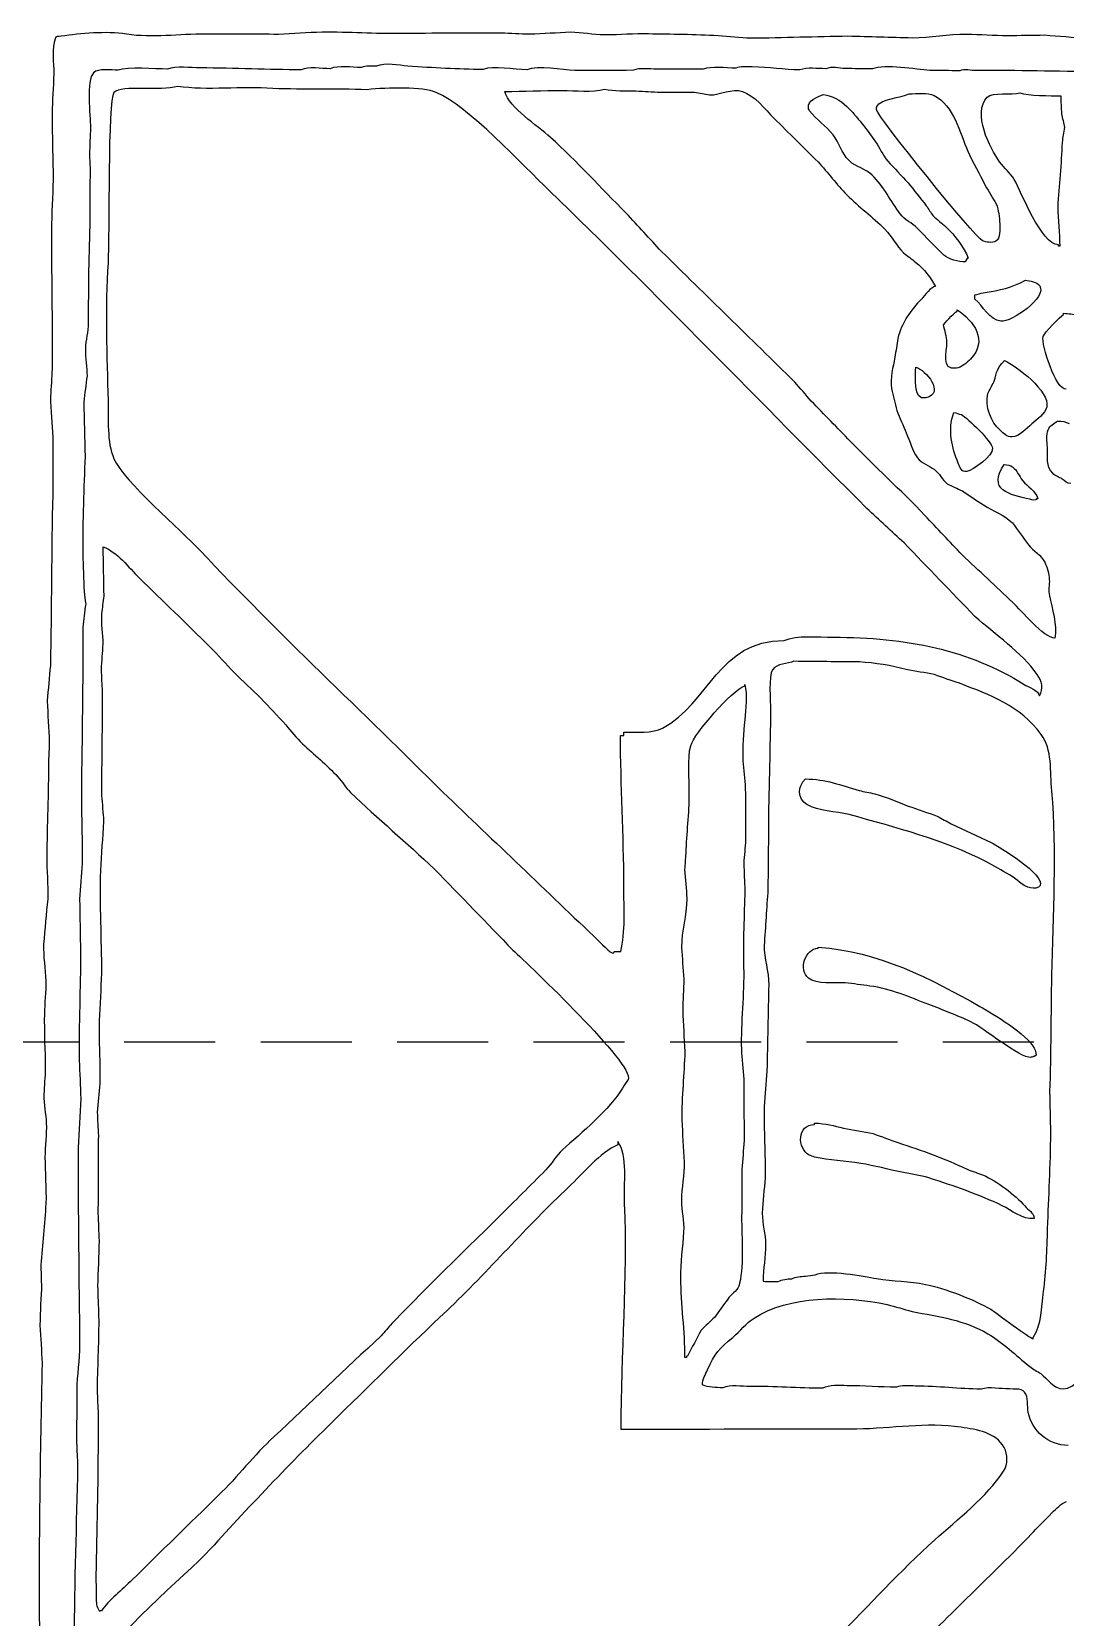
# Model space of a CAD drawing. Header units: millimetres. Extents: x -50 to 50, y -35 to 40.
# Drawn here: x -5.78 to -0.1, y 21.76 to 30.48 of the extents above; entities that cross this region are included whole.
import ezdxf

# ---------------------------------------------------------------- set-up
doc = ezdxf.new("R2010")
doc.units = ezdxf.units.MM
doc.linetypes.add('DASHED', pattern=[0.75, 0.5, -0.25])
doc.layers.get('0').update_dxf_attribs({"linetype": 'CONTINUOUS'})

msp = doc.modelspace()

# ---------------------------------------------------------------- linework, layer by layer
for p, q in [((-1.1334, 30.0473), (-1.1334, 30.0537)), ((-0.1322, 29.2969), (-0.1322, 29.3045)), ((-0.1255, 29.2969), (-0.1322, 29.2969)), ((-0.5925, 29.0069), (-0.5925, 29.0295)), ((-0.6901, 28.9398), (-0.6901, 28.9478)), ((-0.1048, 28.9216), (-0.1048, 28.9291)), ((-0.2457, 27.9085), (-0.2532, 27.9085)), ((-1.8579, 26.8812), (-1.8579, 26.8887)), ((-2.575, 25.4193), (-2.5389, 25.4193)), ((-1.4532, 25.4376), (-1.4532, 25.4447)), ((-1.4734, 24.4686), (-1.4734, 24.4765)), ((-2.5559, 24.3757), (-2.5559, 24.3578)), ((-0.2715, 23.2912), (-0.2715, 23.298)), ((-2.1786, 23.1888), (-2.1865, 23.1888)), ((-2.1714, 23.1964), (-2.1786, 23.1964)), ((-2.1786, 23.1964), (-2.1786, 23.1888)), ((-5.3935, 21.7952), (-5.4015, 21.7952))]:
    msp.add_line(p, q)
at = {"linetype": 'DASHED'}
msp.add_line((49.9819, 24.921), (-50.0181, 24.921), dxfattribs=at)
for points in [[(-5.6542, 30.2445), (-5.6538, 30.304), (-5.6657, 30.3878), (-5.6459, 30.4394)], [(-5.6459, 30.4394), (-5.6455, 30.4544), (-5.628, 30.4517), (-5.6157, 30.4532)], [(-5.6157, 30.4532), (-5.5074, 30.4683), (-5.3713, 30.4826), (-5.2554, 30.4644)], [(-5.2554, 30.4644), (-5.1126, 30.4425), (-4.9689, 30.4655), (-4.8193, 30.4648)], [(-4.8193, 30.4648), (-4.6872, 30.464), (-4.5543, 30.464), (-4.4213, 30.4636)], [(-4.4213, 30.4636), (-4.3412, 30.4679), (-4.2618, 30.4719), (-4.1813, 30.4763)], [(-4.1813, 30.4763), (-4.0317, 30.4755), (-3.8924, 30.4667), (-3.7464, 30.4675)], [(-3.7464, 30.4675), (-3.5702, 30.4691), (-3.3801, 30.4719), (-3.1968, 30.4707)], [(-3.1968, 30.4707), (-3.1448, 30.4683), (-3.0928, 30.4659), (-3.0393, 30.464)], [(-3.0393, 30.464), (-2.9654, 30.4679), (-2.8897, 30.4711), (-2.8147, 30.4751)], [(-2.8147, 30.4751), (-2.752, 30.4739), (-2.6932, 30.4608), (-2.627, 30.4608)], [(-2.627, 30.4608), (-2.5424, 30.46), (-2.4663, 30.4679), (-2.3869, 30.4656)], [(-2.3869, 30.4656), (-2.2635, 30.4636), (-2.1309, 30.4628), (-2.0036, 30.4556)], [(-2.0036, 30.4556), (-1.9437, 30.4505), (-1.8837, 30.4465), (-1.8238, 30.4417)], [(-1.8238, 30.4417), (-1.6468, 30.4437), (-1.4635, 30.4509), (-1.2901, 30.4529)], [(-1.2901, 30.4529), (-1.1723, 30.4493), (-1.0548, 30.4465), (-0.9369, 30.4429)], [(-0.9369, 30.4429), (-0.8373, 30.4441), (-0.7389, 30.4636), (-0.6374, 30.4628)], [(-0.6374, 30.4628), (-0.5655, 30.4624), (-0.487, 30.4556), (-0.412, 30.4552)], [(-0.412, 30.4552), (-0.3437, 30.4564), (-0.2767, 30.4576), (-0.2088, 30.4584)], [(-0.2088, 30.4584), (-0.1314, 30.4521), (-0.0536, 30.4465), (0.0237, 30.4398)], [(-5.4368, 30.2509), (-5.4788, 30.2112), (-5.4558, 30.014), (-5.4542, 29.9501)], [(-5.3015, 30.2652), (-5.3412, 30.2652), (-5.4106, 30.2763), (-5.4368, 30.2509)], [(-5.0308, 30.2711), (-5.0991, 30.2711), (-5.2487, 30.2854), (-5.3015, 30.2652)], [(-4.8503, 30.2775), (-4.9055, 30.2775), (-4.9836, 30.2898), (-5.0308, 30.2711)], [(-4.2952, 30.2671), (-4.4725, 30.2675), (-4.661, 30.2763), (-4.8503, 30.2775)], [(-4.1368, 30.2731), (-4.1844, 30.2735), (-4.2571, 30.2854), (-4.2952, 30.2671)], [(-3.965, 30.2791), (-4.0182, 30.2802), (-4.092, 30.2914), (-4.1368, 30.2731)], [(-3.8825, 30.2866), (-3.9095, 30.287), (-3.9412, 30.2906), (-3.965, 30.2791)], [(-3.7095, 30.287), (-3.7587, 30.291), (-3.8349, 30.3076), (-3.8825, 30.2866)], [(-3.296, 30.2687), (-3.438, 30.2695), (-3.569, 30.2779), (-3.7095, 30.287)], [(-3.0555, 30.2671), (-3.123, 30.2675), (-3.2404, 30.291), (-3.296, 30.2687)], [(-2.7924, 30.2624), (-2.8611, 30.2671), (-2.9928, 30.2925), (-3.0555, 30.2671)], [(-2.4698, 30.264), (-2.5774, 30.2632), (-2.6849, 30.2628), (-2.7924, 30.2624)], [(-2.3421, 30.2707), (-2.3825, 30.2711), (-2.4373, 30.2787), (-2.4698, 30.264)], [(-2.0869, 30.2695), (-2.1722, 30.2699), (-2.2571, 30.2699), (-2.3421, 30.2707)], [(-1.9068, 30.2759), (-1.9623, 30.2763), (-2.0405, 30.2882), (-2.0869, 30.2695)], [(-1.8167, 30.283), (-1.8464, 30.283), (-1.8818, 30.2862), (-1.9068, 30.2759)], [(-1.554, 30.2664), (-1.6437, 30.2671), (-1.7222, 30.2822), (-1.8167, 30.283)], [(-1.4115, 30.2731), (-1.456, 30.2731), (-1.5155, 30.2814), (-1.554, 30.2664)], [(-1.306, 30.2735), (-1.3389, 30.2763), (-1.3794, 30.2854), (-1.4115, 30.2731)], [(-1.156, 30.2715), (-1.2064, 30.2723), (-1.256, 30.2731), (-1.306, 30.2735)], [(-0.8405, 30.2636), (-0.9171, 30.2691), (-1.0865, 30.2993), (-1.156, 30.2715)], [(-0.6754, 30.2612), (-0.7306, 30.2624), (-0.785, 30.2628), (-0.8405, 30.2636)], [(-0.5854, 30.2624), (-0.612, 30.2624), (-0.6516, 30.2731), (-0.6754, 30.2612)], [(-0.4128, 30.2632), (-0.4695, 30.2652), (-0.529, 30.262), (-0.5854, 30.2624)], [(0.2483, 30.2564), (0.0245, 30.2572), (-0.1989, 30.2588), (-0.4128, 30.2632)], [(-5.663, 30.0267), (-5.6626, 30.0985), (-5.655, 30.1691), (-5.6542, 30.2445)], [(-4.9749, 30.1759), (-5.0717, 30.1477), (-5.2812, 30.1854), (-5.3249, 30.1414)], [(-4.4519, 30.164), (-4.6213, 30.1787), (-4.8126, 30.1505), (-4.9749, 30.1759)], [(-3.9345, 30.1572), (-4.1079, 30.1636), (-4.2781, 30.1572), (-4.4519, 30.164)], [(-3.5535, 30.1422), (-3.6281, 30.1735), (-3.8186, 30.1703), (-3.9345, 30.1572)], [(-2.8615, 30.1533), (-2.7877, 30.1529), (-2.6952, 30.1422), (-2.6286, 30.1604)], [(-2.6286, 30.1604), (-2.575, 30.1493), (-2.5143, 30.1525), (-2.4559, 30.1513)], [(-5.3249, 30.1414), (-5.361, 30.1045), (-5.3487, 29.3501), (-5.3578, 29.2049)], [(-2.9309, 29.6017), (-3.0793, 29.7446), (-3.3793, 30.0683), (-3.5535, 30.1422)], [(-3.1765, 30.1481), (-3.073, 30.1477), (-2.9674, 30.1541), (-2.8615, 30.1533)], [(-2.9254, 29.8953), (-2.998, 29.9628), (-3.1512, 30.0537), (-3.1765, 30.1481)], [(-2.4559, 30.1513), (-2.4103, 30.1485), (-2.3659, 30.1453), (-2.3202, 30.1433)], [(-2.3202, 30.1433), (-2.2579, 30.1433), (-2.1956, 30.1433), (-2.1333, 30.1437)], [(-2.1333, 30.1437), (-2.1052, 30.1382), (-2.0778, 30.1342), (-2.0508, 30.1287)], [(-2.0508, 30.1287), (-1.9937, 30.1283), (-1.9262, 30.1668), (-1.8702, 30.1481)], [(-1.8702, 30.1481), (-1.8036, 30.1255), (-1.7464, 30.0509), (-1.696, 29.9993)], [(-1.508, 30.0576), (-1.5147, 30.1005), (-1.4548, 30.1172), (-1.427, 30.1302)], [(-1.427, 30.1302), (-1.3707, 30.1215), (-1.3373, 30.1049), (-1.2968, 30.0648)], [(-1.1314, 30.0648), (-1.1155, 30.1104), (-0.9969, 30.1112), (-0.9544, 30.1354)], [(-0.9544, 30.1354), (-0.91, 30.135), (-0.8524, 30.1429), (-0.8163, 30.1255)], [(-0.8163, 30.1255), (-0.7096, 30.0731), (-0.6739, 29.9172), (-0.631, 29.8192)], [(-0.4564, 29.7604), (-0.51, 29.8358), (-0.6076, 30.0295), (-0.5247, 30.1168)], [(-0.5247, 30.1168), (-0.4965, 30.1465), (-0.3885, 30.1271), (-0.3453, 30.1394)], [(-0.3453, 30.1394), (-0.2981, 30.1235), (-0.1774, 30.1255), (-0.1207, 30.1231)], [(-0.1207, 30.1231), (-0.1195, 30.0898), (-0.1179, 30.0576), (-0.1163, 30.0247)], [(-5.6578, 29.6965), (-5.6594, 29.8017), (-5.6634, 29.9156), (-5.663, 30.0267)], [(-1.696, 29.9993), (-1.6147, 29.9195), (-1.5345, 29.8402), (-1.4548, 29.7604)], [(-1.5064, 30.0521), (-1.5072, 30.0537), (-1.5072, 30.0556), (-1.508, 30.0576)], [(-1.5012, 30.0418), (-1.5028, 30.0453), (-1.5048, 30.0489), (-1.5064, 30.0521)], [(-1.3722, 29.9092), (-1.4103, 29.9584), (-1.4651, 29.993), (-1.5012, 30.0418)], [(-1.2968, 30.0648), (-1.2373, 30.0072), (-1.1865, 29.9386), (-1.1389, 29.8711)], [(-0.5509, 29.3271), (-0.5897, 29.3418), (-1.1298, 30.0128), (-1.1334, 30.0473)], [(-1.1334, 30.0537), (-1.1334, 30.0553), (-1.1326, 30.0576), (-1.1326, 30.0596)], [(-1.1326, 30.0596), (-1.1322, 30.0616), (-1.1318, 30.0628), (-1.1314, 30.0648)], [(-0.1163, 30.0247), (-0.1108, 29.9997), (-0.1048, 29.9751), (-0.0997, 29.9501)], [(-5.4542, 29.9501), (-5.4558, 29.9005), (-5.4582, 29.8501), (-5.4602, 29.8001)], [(-1.2861, 29.7695), (-1.3254, 29.81), (-1.3389, 29.8652), (-1.3722, 29.9092)], [(-0.0997, 29.9501), (-0.104, 29.9231), (-0.1092, 29.8953), (-0.1132, 29.868)], [(-2.5095, 29.4787), (-2.6496, 29.6203), (-2.7793, 29.7608), (-2.9254, 29.8953)], [(-1.1389, 29.8711), (-1.1143, 29.8374), (-1.1004, 29.7989), (-1.0715, 29.7652)], [(-0.631, 29.8192), (-0.6032, 29.7557), (-0.5655, 29.6938), (-0.5354, 29.6303)], [(-0.1132, 29.868), (-0.1163, 29.7489), (-0.131, 29.6307), (-0.1374, 29.5148)], [(-5.4602, 29.8001), (-5.4586, 29.7545), (-5.4519, 29.7068), (-5.457, 29.6576)], [(-1.4548, 29.7604), (-1.4012, 29.7029), (-1.3512, 29.6366), (-1.2969, 29.5803)], [(-1.2826, 29.766), (-1.2838, 29.7672), (-1.2849, 29.7684), (-1.2861, 29.7695)], [(-1.1572, 29.6882), (-1.1933, 29.7239), (-1.2461, 29.7311), (-1.2826, 29.766)], [(-1.0715, 29.7652), (-1.0342, 29.7251), (-0.9965, 29.6854), (-0.9592, 29.6453)], [(-0.3762, 29.664), (-0.3977, 29.7009), (-0.4306, 29.7251), (-0.4564, 29.7604)], [(-5.6661, 29.4184), (-5.6657, 29.5156), (-5.6574, 29.6029), (-5.6578, 29.6965)], [(-5.457, 29.6576), (-5.457, 29.5874), (-5.457, 29.5176), (-5.457, 29.4473)], [(-1.0028, 29.4747), (-1.0548, 29.5438), (-1.0933, 29.6263), (-1.1572, 29.6882)], [(-0.9592, 29.6453), (-0.9258, 29.6033), (-0.8925, 29.5616), (-0.8596, 29.5196)], [(-0.1322, 29.3045), (-0.2278, 29.3053), (-0.3378, 29.5973), (-0.3762, 29.664)], [(-1.1857, 27.8553), (-1.7671, 28.4355), (-2.3492, 29.0394), (-2.9309, 29.6017)], [(-1.2969, 29.5803), (-1.2294, 29.5108), (-1.156, 29.4612), (-1.0881, 29.3902)], [(-0.5354, 29.6303), (-0.5147, 29.5965), (-0.4957, 29.5632), (-0.4755, 29.5295)], [(-2.3151, 29.268), (-2.3798, 29.3382), (-2.4444, 29.4088), (-2.5095, 29.4787)], [(-0.9092, 29.3961), (-0.9401, 29.4267), (-0.9762, 29.4394), (-1.0028, 29.4747)], [(-0.8596, 29.5196), (-0.8469, 29.5013), (-0.8358, 29.4834), (-0.8231, 29.4656)], [(-0.8231, 29.4656), (-0.7996, 29.4442), (-0.7754, 29.4231), (-0.7512, 29.4025)], [(-0.4755, 29.5295), (-0.462, 29.4954), (-0.4572, 29.4588), (-0.456, 29.4192)], [(-0.1374, 29.5148), (-0.133, 29.4426), (-0.129, 29.3696), (-0.1255, 29.2969)], [(-5.663, 28.6224), (-5.6618, 28.8858), (-5.6677, 29.1497), (-5.6661, 29.4184)], [(-5.457, 29.4473), (-5.4642, 29.2557), (-5.4657, 29.0723), (-5.4669, 28.8763)], [(-1.0881, 29.3902), (-1.0477, 29.3485), (-1.0238, 29.3017), (-0.9846, 29.2608)], [(-0.7639, 29.2485), (-0.8123, 29.2969), (-0.8604, 29.3465), (-0.9092, 29.3961)], [(-0.7512, 29.4025), (-0.7008, 29.3545), (-0.6548, 29.2938), (-0.6286, 29.2323)], [(-0.456, 29.4192), (-0.4556, 29.3914), (-0.4505, 29.3386), (-0.477, 29.3247)], [(-0.477, 29.3247), (-0.4981, 29.3136), (-0.5302, 29.3188), (-0.5509, 29.3271)], [(-5.3578, 29.2049), (-5.3729, 28.9652), (-5.3654, 28.6855), (-5.357, 28.4498)], [(-1.5822, 28.5505), (-1.8278, 28.7906), (-2.071, 29.0291), (-2.3151, 29.268)], [(-0.9846, 29.2608), (-0.9623, 29.2434), (-0.9397, 29.2259), (-0.9171, 29.2085)], [(-0.9171, 29.2085), (-0.8735, 29.1723), (-0.8338, 29.1239), (-0.8096, 29.0755)], [(-0.6433, 29.2104), (-0.6846, 29.2104), (-0.735, 29.2251), (-0.7639, 29.2485)], [(-0.6286, 29.2323), (-0.6405, 29.2327), (-0.6401, 29.2196), (-0.6433, 29.2104)], [(-0.8096, 29.0755), (-0.8334, 29.0755), (-0.8687, 29.0239), (-0.885, 29.0081)], [(-0.5925, 29.0295), (-0.577, 29.0335), (-0.5616, 29.0374), (-0.5469, 29.0414)], [(-0.5469, 29.0414), (-0.4528, 29.0553), (-0.3921, 29.0688), (-0.314, 29.1108)], [(-0.2362, 29.0795), (-0.1937, 29.0136), (-0.3913, 28.8787), (-0.4497, 28.8851)], [(-0.314, 29.1108), (-0.2894, 29.1037), (-0.2513, 29.1037), (-0.2362, 29.0795)], [(-0.885, 29.0081), (-0.9469, 28.9426), (-0.9957, 28.8763), (-1.0163, 28.7906)], [(-0.7655, 28.8648), (-0.7651, 28.8648), (-0.7112, 28.9303), (-0.6901, 28.9398)], [(-0.6901, 28.9478), (-0.5961, 28.8859), (-0.5191, 28.7763), (-0.6167, 28.6767)], [(-0.4497, 28.8851), (-0.5135, 28.8922), (-0.5477, 28.9688), (-0.5925, 29.0069)], [(-5.4669, 28.8763), (-5.4673, 28.8232), (-5.48, 28.7835), (-5.482, 28.7343)], [(-0.7461, 28.7672), (-0.7473, 28.8021), (-0.7572, 28.8343), (-0.7655, 28.8648)], [(-0.2175, 28.8001), (-0.2124, 28.8204), (-0.1243, 28.9104), (-0.1048, 28.9216)], [(-0.1048, 28.9291), (-0.0778, 28.9263), (-0.0517, 28.9231), (-0.0255, 28.9204)], [(-1.0163, 28.7906), (-1.0219, 28.7561), (-1.0266, 28.7216), (-1.0318, 28.6866)], [(-0.6941, 28.6259), (-0.7822, 28.6132), (-0.7449, 28.7208), (-0.7461, 28.7672)], [(-0.0913, 28.512), (-0.1477, 28.5049), (-0.2278, 28.7561), (-0.2175, 28.8001)], [(-5.482, 28.7343), (-5.484, 28.6815), (-5.4729, 28.6315), (-5.4733, 28.5843)], [(-1.0318, 28.6866), (-1.0433, 28.6315), (-1.0576, 28.5767), (-1.0508, 28.5144)], [(-0.6167, 28.6767), (-0.6366, 28.6569), (-0.6675, 28.6303), (-0.6941, 28.6259)], [(-5.6717, 28.4724), (-5.6685, 28.522), (-5.6661, 28.5728), (-5.663, 28.6224)], [(-0.8616, 28.4632), (-0.935, 28.4454), (-0.9191, 28.5867), (-0.9171, 28.6331)], [(-0.9171, 28.6331), (-0.8631, 28.6152), (-0.7536, 28.4906), (-0.8616, 28.4632)], [(-0.4882, 28.5505), (-0.4679, 28.6113), (-0.4762, 28.6216), (-0.429, 28.6684)], [(-0.429, 28.6684), (-0.3647, 28.6378), (-0.1786, 28.5009), (-0.1977, 28.414)], [(-5.4733, 28.5843), (-5.4796, 28.5363), (-5.4852, 28.4886), (-5.4911, 28.441)], [(-1.4921, 28.4458), (-1.5218, 28.4803), (-1.5524, 28.5156), (-1.5822, 28.5505)], [(-1.0508, 28.5144), (-1.0413, 28.474), (-1.0318, 28.4347), (-1.0219, 28.3942)], [(-0.5219, 28.4871), (-0.51, 28.5081), (-0.4997, 28.5295), (-0.4882, 28.5505)], [(-5.6594, 28.2466), (-5.6622, 28.3208), (-5.6733, 28.393), (-5.6717, 28.4724)], [(-5.4911, 28.441), (-5.4884, 28.3414), (-5.4868, 28.241), (-5.484, 28.1414)], [(-5.357, 28.4498), (-5.3542, 28.3474), (-5.3662, 28.2232), (-5.3249, 28.1279)], [(-1.2774, 28.2248), (-1.348, 28.2986), (-1.4207, 28.3716), (-1.4921, 28.4458)], [(-0.4536, 28.2855), (-0.5032, 28.3283), (-0.5385, 28.4168), (-0.5219, 28.4871)], [(-1.0219, 28.3942), (-1.0044, 28.3529), (-0.9873, 28.3117), (-0.9699, 28.2708)], [(-0.6842, 28.1045), (-0.7187, 28.191), (-0.7441, 28.2851), (-0.7084, 28.3839)], [(-0.7084, 28.3839), (-0.6941, 28.3799), (-0.6802, 28.3755), (-0.6663, 28.372)], [(-0.6663, 28.372), (-0.6302, 28.3502), (-0.4993, 28.2252), (-0.4957, 28.1863)], [(-0.1977, 28.414), (-0.2064, 28.3767), (-0.2532, 28.3434), (-0.2794, 28.3204)], [(-0.1901, 28.2875), (-0.1806, 28.3117), (-0.1572, 28.3228), (-0.1378, 28.3359)], [(-0.1378, 28.3359), (-0.1136, 28.3351), (-0.0937, 28.3335), (-0.0751, 28.322)], [(-5.6602, 27.9319), (-5.6598, 28.0367), (-5.6598, 28.1414), (-5.6594, 28.2466)], [(-0.9699, 28.2708), (-0.9489, 28.2248), (-0.9385, 28.1767), (-0.908, 28.1343)], [(-0.387, 28.2486), (-0.4183, 28.2462), (-0.4334, 28.268), (-0.4536, 28.2855)], [(-0.2794, 28.3204), (-0.3088, 28.2954), (-0.3469, 28.2513), (-0.387, 28.2486)], [(-0.1941, 28.1938), (-0.1957, 28.2232), (-0.2013, 28.2605), (-0.1901, 28.2875)], [(-0.8667, 27.8172), (-1.0008, 27.9573), (-1.1453, 28.0875), (-1.2774, 28.2248)], [(-0.4957, 28.1863), (-0.4909, 28.1442), (-0.6016, 28.0664), (-0.6374, 28.0589)], [(-0.1647, 28.049), (-0.2032, 28.091), (-0.1917, 28.1359), (-0.1941, 28.1938)], [(-5.484, 28.1414), (-5.4907, 27.9708), (-5.4983, 27.7879), (-5.4967, 27.6073)], [(-5.3249, 28.1279), (-5.2717, 28.0069), (-4.9555, 27.7335), (-4.8515, 27.624)], [(-0.908, 28.1343), (-0.8842, 28.1029), (-0.8445, 28.0918), (-0.8151, 28.0696)], [(-0.8151, 28.0696), (-0.7858, 28.049), (-0.7743, 28.0129), (-0.7445, 27.991)], [(-0.6374, 28.0589), (-0.6671, 28.0529), (-0.6755, 28.0831), (-0.6842, 28.1045)], [(-0.2897, 27.9061), (-0.4032, 27.9299), (-0.5258, 27.9589), (-0.4318, 28.0974)], [(-0.4318, 28.0974), (-0.4139, 28.095), (-0.3985, 28.0942), (-0.385, 28.0835)], [(-0.385, 28.0835), (-0.3584, 28.0637), (-0.3509, 28.0339), (-0.3314, 28.0097)], [(-0.7445, 27.991), (-0.7171, 27.9772), (-0.6889, 27.9648), (-0.6612, 27.9518)], [(-0.3314, 28.0097), (-0.3024, 27.9728), (-0.2592, 27.9545), (-0.2457, 27.9085)], [(-0.112, 28.0172), (-0.129, 28.0287), (-0.1497, 28.0315), (-0.1647, 28.049)], [(-0.0655, 27.993), (-0.0866, 27.9891), (-0.0981, 28.0085), (-0.112, 28.0172)], [(-5.6725, 26.9931), (-5.6661, 27.3053), (-5.6669, 27.6268), (-5.6602, 27.9319)], [(-0.6612, 27.9518), (-0.6223, 27.926), (-0.5838, 27.9002), (-0.5457, 27.8748)], [(-0.2532, 27.9085), (-0.2532, 27.8958), (-0.2802, 27.9033), (-0.2897, 27.9061)], [(-0.981, 27.6657), (-1.0492, 27.7291), (-1.1175, 27.7922), (-1.1857, 27.8553)], [(-0.6631, 27.6006), (-0.7314, 27.6724), (-0.7989, 27.745), (-0.8667, 27.8172)], [(-0.5457, 27.8748), (-0.4937, 27.8418), (-0.431, 27.8196), (-0.3858, 27.7768)], [(-0.3858, 27.7768), (-0.3564, 27.7359), (-0.327, 27.6958), (-0.2977, 27.6549)], [(-5.3796, 27.374), (-5.3808, 27.4633), (-5.384, 27.5549), (-5.3836, 27.6446)], [(-5.3836, 27.6446), (-5.3066, 27.6164), (-5.2451, 27.5319), (-5.1864, 27.4736)], [(-0.5925, 27.2621), (-0.7219, 27.3966), (-0.8512, 27.5307), (-0.981, 27.6657)], [(-0.2977, 27.6549), (-0.2711, 27.622), (-0.2274, 27.5986), (-0.2084, 27.5601)], [(-5.4967, 27.6073), (-5.4939, 27.5375), (-5.4915, 27.4676), (-5.4892, 27.3978)], [(-4.8515, 27.624), (-4.4241, 27.1704), (-3.9579, 26.7363), (-3.5166, 26.2959)], [(-0.3838, 27.3391), (-0.477, 27.4268), (-0.5707, 27.5133), (-0.6631, 27.6006)], [(-0.2084, 27.5601), (-0.1949, 27.5335), (-0.1854, 27.4966), (-0.1834, 27.4653)], [(-5.1864, 27.4736), (-5.0558, 27.3478), (-4.9269, 27.2216), (-4.7979, 27.0954)], [(-0.1834, 27.4653), (-0.1818, 27.4355), (-0.1901, 27.403), (-0.1826, 27.3748)], [(-5.4892, 27.3978), (-5.4864, 27.3752), (-5.4832, 27.3526), (-5.4804, 27.33)], [(-5.3919, 27.2772), (-5.3876, 27.3093), (-5.3836, 27.3415), (-5.3796, 27.374)], [(-0.1826, 27.3748), (-0.1675, 27.3085), (-0.1405, 27.2137), (-0.1525, 27.1423)], [(-5.4804, 27.33), (-5.4864, 27.2875), (-5.4911, 27.2446), (-5.4971, 27.2026)], [(-0.1525, 27.1423), (-0.2124, 27.1431), (-0.3386, 27.2946), (-0.3838, 27.3391)], [(-5.4971, 27.2026), (-5.4935, 26.8966), (-5.5019, 26.6042), (-5.5038, 26.2939)], [(-5.3848, 27.1109), (-5.3844, 27.1669), (-5.3951, 27.2196), (-5.3919, 27.2772)], [(-0.2493, 26.9423), (-0.3362, 27.0669), (-0.4826, 27.1625), (-0.5925, 27.2621)], [(-5.3939, 26.9689), (-5.3911, 27.0161), (-5.388, 27.0637), (-5.3848, 27.1109)], [(-2.3091, 26.6478), (-2.052, 26.7855), (-2.0032, 27.1296), (-1.6409, 27.13)], [(-1.6409, 27.13), (-1.5718, 27.1605), (-1.4544, 27.1478), (-1.3707, 27.1478)], [(-1.3707, 27.1478), (-0.9691, 27.1482), (-0.6262, 27.0776), (-0.3215, 26.8887)], [(-4.7979, 27.0954), (-4.7527, 27.0478), (-4.7086, 27.0006), (-4.6634, 26.9526)], [(-5.6903, 26.7974), (-5.6844, 26.8625), (-5.6792, 26.928), (-5.6725, 26.9931)], [(-5.388, 26.8486), (-5.3904, 26.8887), (-5.3923, 26.9288), (-5.3939, 26.9689)], [(-4.6634, 26.9526), (-4.5662, 26.8605), (-4.4686, 26.7665), (-4.3809, 26.6653)], [(-1.7048, 26.9693), (-1.7278, 26.9339), (-1.7159, 26.7974), (-1.7159, 26.7455)], [(-1.5869, 27.0153), (-1.623, 26.999), (-1.6814, 27.0046), (-1.7048, 26.9693)], [(-1.227, 27.0117), (-1.3472, 27.0129), (-1.4667, 27.0141), (-1.5869, 27.0153)], [(-0.9707, 26.9708), (-1.05, 26.9907), (-1.1421, 27.0077), (-1.227, 27.0117)], [(-0.8151, 26.9419), (-0.8663, 26.9518), (-0.9183, 26.9613), (-0.9707, 26.9708)], [(-0.6778, 26.8943), (-0.7231, 26.9101), (-0.7683, 26.926), (-0.8151, 26.9419)], [(-0.2374, 26.8248), (-0.2136, 26.8653), (-0.2247, 26.907), (-0.2493, 26.9423)], [(-5.3911, 26.278), (-5.3927, 26.4693), (-5.3864, 26.6645), (-5.388, 26.8486)], [(-2.1544, 26.551), (-2.1341, 26.6209), (-1.929, 26.8538), (-1.8579, 26.8812)], [(-1.8579, 26.8887), (-1.8429, 26.8312), (-1.8512, 26.7534), (-1.8575, 26.6939)], [(-0.2278, 26.6133), (-0.3453, 26.772), (-0.506, 26.8296), (-0.6778, 26.8943)], [(-0.3215, 26.8887), (-0.2997, 26.8744), (-0.2374, 26.8534), (-0.2374, 26.8248)], [(-5.6792, 26.572), (-5.682, 26.6474), (-5.6868, 26.7224), (-5.6903, 26.7974)], [(-1.8575, 26.6939), (-1.8651, 26.6216), (-1.8698, 26.5459), (-1.8675, 26.4685)], [(-1.7159, 26.7455), (-1.7171, 26.5423), (-1.7258, 26.3391), (-1.727, 26.1296)], [(-4.3809, 26.6653), (-4.3511, 26.6308), (-4.3233, 26.5951), (-4.2884, 26.5625)], [(-2.5405, 26.6066), (-2.5337, 26.607), (-2.5278, 26.607), (-2.5222, 26.607)], [(-2.5222, 25.7796), (-2.5222, 26.0649), (-2.5405, 26.3336), (-2.5405, 26.6066)], [(-2.5222, 26.6252), (-2.452, 26.6272), (-2.3651, 26.6189), (-2.3091, 26.6478)], [(-2.5222, 26.607), (-2.5222, 26.6133), (-2.5222, 26.6189), (-2.5222, 26.6252)], [(-0.1695, 26.3018), (-0.1802, 26.4125), (-0.1659, 26.5296), (-0.2278, 26.6133)], [(-5.6828, 26.4673), (-5.6816, 26.5026), (-5.68, 26.5371), (-5.6792, 26.572)], [(-4.2884, 26.5625), (-4.2245, 26.5018), (-4.1563, 26.4463), (-4.094, 26.3808)], [(-2.1623, 26.2899), (-2.1619, 26.3665), (-2.1742, 26.484), (-2.1544, 26.551)], [(-5.6923, 25.9419), (-5.6911, 26.1102), (-5.6836, 26.2923), (-5.6828, 26.4673)], [(-1.8675, 26.4685), (-1.8631, 26.4189), (-1.8587, 26.3685), (-1.8544, 26.3181)], [(-4.094, 26.3808), (-4.067, 26.3522), (-4.0531, 26.3213), (-4.0241, 26.2939)], [(-1.5155, 26.228), (-1.5675, 26.2605), (-1.5683, 26.3304), (-1.523, 26.3685)], [(-1.523, 26.3685), (-1.4139, 26.3685), (-1.3258, 26.3336), (-1.2294, 26.3046)], [(-5.5038, 26.2939), (-5.5046, 26.159), (-5.4975, 26.0348), (-5.5003, 25.903)], [(-5.3804, 26.1352), (-5.3836, 26.1828), (-5.3872, 26.2304), (-5.3911, 26.278)], [(-4.0241, 26.2939), (-3.8745, 26.151), (-3.7158, 26.0177), (-3.5642, 25.8741)], [(-3.5166, 26.2959), (-3.2309, 26.0233), (-2.946, 25.7506), (-2.6607, 25.4784)], [(-2.1802, 25.9598), (-2.1762, 26.0713), (-2.1627, 26.1768), (-2.1623, 26.2899)], [(-1.8544, 26.3181), (-1.854, 26.2232), (-1.8536, 26.1276), (-1.8528, 26.0332)], [(-1.2294, 26.3046), (-1.2004, 26.299), (-1.1707, 26.2931), (-1.1429, 26.2871)], [(-1.1429, 26.2871), (-1.0794, 26.2701), (-1.0187, 26.2439), (-0.9592, 26.2197)], [(-0.1691, 25.2876), (-0.1628, 25.6189), (-0.1405, 25.9717), (-0.1695, 26.3018)], [(-1.2838, 26.1729), (-1.3572, 26.1931), (-1.4528, 26.1883), (-1.5155, 26.228)], [(-0.5326, 25.9157), (-0.7659, 26.034), (-1.0294, 26.1022), (-1.2838, 26.1729)], [(-0.9592, 26.2197), (-0.9056, 26.2014), (-0.8524, 26.1824), (-0.7989, 26.1641)], [(-0.7989, 26.1641), (-0.7739, 26.1498), (-0.7473, 26.1356), (-0.7227, 26.1225)], [(-5.3975, 25.8649), (-5.3919, 25.9546), (-5.3864, 26.0455), (-5.3804, 26.1352)], [(-1.727, 26.1296), (-1.7278, 26.007), (-1.729, 25.8844), (-1.7302, 25.7618)], [(-0.7227, 26.1225), (-0.6493, 26.0879), (-0.5758, 26.0534), (-0.5032, 26.0193)], [(-1.8528, 26.0332), (-1.856, 25.9899), (-1.8599, 25.9479), (-1.8631, 25.905)], [(-0.5032, 26.0193), (-0.4576, 25.9975), (-0.2064, 25.8415), (-0.2338, 25.7832)], [(-5.6876, 25.7086), (-5.6856, 25.7891), (-5.6927, 25.8665), (-5.6923, 25.9419)], [(-5.5003, 25.903), (-5.505, 25.8383), (-5.5098, 25.7733), (-5.5142, 25.7078)], [(-2.1861, 25.8701), (-2.1837, 25.8998), (-2.1825, 25.9296), (-2.1802, 25.9598)], [(-1.8631, 25.905), (-1.8611, 25.855), (-1.8591, 25.805), (-1.8572, 25.755)], [(-0.4016, 25.8419), (-0.4453, 25.8665), (-0.4889, 25.8907), (-0.5326, 25.9157)], [(-5.3915, 25.3019), (-5.3935, 25.4899), (-5.4023, 25.6764), (-5.3975, 25.8649)], [(-3.5642, 25.8741), (-3.4198, 25.7256), (-3.2758, 25.5768), (-3.1321, 25.4276)], [(-2.1738, 25.7118), (-2.177, 25.7641), (-2.1813, 25.8173), (-2.1861, 25.8701)], [(-0.2862, 25.7693), (-0.3302, 25.7788), (-0.364, 25.8193), (-0.4016, 25.8419)], [(-2.5389, 25.4193), (-2.5127, 25.5276), (-2.5222, 25.6578), (-2.5222, 25.7796)], [(-1.8572, 25.755), (-1.8603, 25.6221), (-1.8675, 25.4705), (-1.8639, 25.334)], [(-1.7302, 25.7618), (-1.7369, 25.6594), (-1.7441, 25.5566), (-1.7508, 25.4538)], [(-0.2338, 25.7832), (-0.2421, 25.7669), (-0.2695, 25.7661), (-0.2862, 25.7693)], [(-5.7106, 25.461), (-5.703, 25.5435), (-5.6955, 25.626), (-5.6876, 25.7086)], [(-5.5142, 25.7078), (-5.5126, 25.6102), (-5.511, 25.5126), (-5.5086, 25.4149)], [(-2.2036, 25.4419), (-2.2028, 25.5352), (-2.1758, 25.6169), (-2.1738, 25.7118)], [(-5.6979, 25.2586), (-5.6995, 25.3249), (-5.7126, 25.3911), (-5.7106, 25.461)], [(-2.6607, 25.4784), (-2.6424, 25.4606), (-2.575, 25.3864), (-2.575, 25.4193)], [(-1.7508, 25.4538), (-1.7536, 25.3804), (-1.7242, 25.3138), (-1.7258, 25.236)], [(-5.5086, 25.4149), (-5.5098, 25.2209), (-5.5181, 25.0197), (-5.5161, 24.8217)], [(-3.1321, 25.4276), (-3.0404, 25.3411), (-2.4643, 24.7999), (-2.4984, 24.7166)], [(-2.1905, 25.2685), (-2.1948, 25.3261), (-2.1996, 25.3844), (-2.2036, 25.4419)], [(-1.5072, 25.2737), (-1.5627, 25.3185), (-1.5266, 25.438), (-1.4532, 25.4376)], [(-1.4532, 25.4447), (-1.1215, 25.4213), (-0.8346, 25.2697), (-0.5647, 25.1185)], [(-5.4042, 25.0392), (-5.3999, 25.1265), (-5.3955, 25.2138), (-5.3915, 25.3019)], [(-1.8639, 25.334), (-1.8599, 25.186), (-1.8802, 25.0296), (-1.8762, 24.884)], [(-0.1802, 24.6491), (-0.1723, 24.8654), (-0.1739, 25.0753), (-0.1691, 25.2876)], [(-5.7058, 25.078), (-5.7046, 25.136), (-5.6967, 25.1971), (-5.6979, 25.2586)], [(-2.1968, 25.0963), (-2.1948, 25.1534), (-2.1925, 25.211), (-2.1905, 25.2685)], [(-1.7258, 25.236), (-1.7294, 25.0856), (-1.7322, 24.9201), (-1.7353, 24.763)], [(-1.3048, 25.2483), (-1.3659, 25.2511), (-1.4619, 25.2376), (-1.5072, 25.2737)], [(-1.1695, 25.2304), (-1.2147, 25.236), (-1.2592, 25.2423), (-1.3048, 25.2483)], [(-0.8461, 25.1284), (-0.9504, 25.1685), (-1.0524, 25.215), (-1.1695, 25.2304)], [(-0.6147, 25.0336), (-0.6901, 25.0693), (-0.7683, 25.0983), (-0.8461, 25.1284)], [(-0.5647, 25.1185), (-0.4925, 25.0773), (-0.3044, 24.9642), (-0.2663, 24.888)], [(-5.7007, 24.7781), (-5.7019, 24.8733), (-5.7078, 24.9773), (-5.7058, 25.078)], [(-5.4011, 24.6935), (-5.3967, 24.8122), (-5.409, 24.9237), (-5.4042, 25.0392)], [(-2.1853, 24.8705), (-2.1893, 24.9459), (-2.1936, 25.0213), (-2.1968, 25.0963)], [(-0.2862, 24.838), (-0.339, 24.8304), (-0.5505, 25.0035), (-0.6147, 25.0336)], [(-2.2016, 24.4951), (-2.2032, 24.6237), (-2.1881, 24.7467), (-2.1853, 24.8705)], [(-1.8762, 24.884), (-1.8718, 24.8293), (-1.8675, 24.7737), (-1.8631, 24.7185)], [(-0.2624, 24.8451), (-0.2683, 24.8431), (-0.2731, 24.8412), (-0.2786, 24.8396)], [(-0.2663, 24.888), (-0.262, 24.8796), (-0.2481, 24.8451), (-0.2624, 24.8451)], [(-5.7082, 24.6352), (-5.7058, 24.682), (-5.7026, 24.73), (-5.7007, 24.7781)], [(-5.5161, 24.8217), (-5.513, 24.7519), (-5.5102, 24.682), (-5.507, 24.6114)], [(-1.7353, 24.763), (-1.7409, 24.6979), (-1.7453, 24.6328), (-1.7512, 24.5682)], [(-0.2786, 24.8396), (-0.2818, 24.8392), (-0.2838, 24.838), (-0.2862, 24.838)], [(-5.4154, 24.5356), (-5.4102, 24.5884), (-5.4054, 24.6416), (-5.4011, 24.6935)], [(-2.5301, 24.6689), (-2.598, 24.5535), (-2.7559, 24.4233), (-2.8595, 24.3293)], [(-2.4984, 24.7166), (-2.5087, 24.7007), (-2.5194, 24.6852), (-2.5301, 24.6689)], [(-1.8631, 24.7185), (-1.8623, 24.6058), (-1.8615, 24.4932), (-1.8611, 24.3809)], [(-5.6955, 24.4773), (-5.6975, 24.5289), (-5.7094, 24.5777), (-5.7082, 24.6352)], [(-5.507, 24.6114), (-5.5114, 24.5213), (-5.5161, 24.4316), (-5.5213, 24.3412)], [(-0.1751, 24.4241), (-0.1767, 24.4987), (-0.1782, 24.5745), (-0.1802, 24.6491)], [(-5.409, 24.4082), (-5.411, 24.4507), (-5.4134, 24.4931), (-5.4154, 24.5356)], [(-2.1885, 24.2622), (-2.1936, 24.34), (-2.1976, 24.4174), (-2.2016, 24.4951)], [(-1.7512, 24.5682), (-1.7532, 24.4344), (-1.7433, 24.3094), (-1.746, 24.1773)], [(-5.7026, 24.2892), (-5.7019, 24.3511), (-5.6927, 24.413), (-5.6955, 24.4773)], [(-5.4114, 23.9805), (-5.4102, 24.1233), (-5.4102, 24.2654), (-5.409, 24.4082)], [(-1.5028, 24.3007), (-1.5703, 24.338), (-1.5714, 24.4697), (-1.4734, 24.4686)], [(-1.4734, 24.4765), (-1.4123, 24.4761), (-1.3675, 24.4606), (-1.3151, 24.4491)], [(-1.3151, 24.4491), (-1.2607, 24.4376), (-1.2052, 24.4324), (-1.152, 24.4189)], [(-1.152, 24.4189), (-1.1064, 24.4027), (-1.0611, 24.386), (-1.0159, 24.3697)], [(-0.1925, 23.8979), (-0.1866, 24.0709), (-0.1763, 24.2479), (-0.1751, 24.4241)], [(-5.5213, 24.3412), (-5.5233, 23.986), (-5.5169, 23.6174), (-5.5138, 23.2599)], [(-2.8595, 24.3293), (-2.8952, 24.2975), (-2.9174, 24.2543), (-2.952, 24.2186)], [(-2.5559, 24.3578), (-2.6536, 24.3138), (-2.7476, 24.1995), (-2.8258, 24.1249)], [(-2.5186, 24.0348), (-2.5242, 24.1444), (-2.4968, 24.2947), (-2.5559, 24.3757)], [(-1.8611, 24.3809), (-1.8647, 24.3281), (-1.8691, 24.2757), (-1.8734, 24.2229)], [(-1.0159, 24.3697), (-0.8822, 24.3269), (-0.76, 24.2824), (-0.6346, 24.2229)], [(-5.6971, 24.0344), (-5.6951, 24.1217), (-5.7026, 24.2074), (-5.7026, 24.2892)], [(-2.2036, 24.0527), (-2.2024, 24.1202), (-2.1889, 24.1916), (-2.1885, 24.2622)], [(-1.4746, 24.2896), (-1.4841, 24.2932), (-1.4933, 24.2971), (-1.5028, 24.3007)], [(-1.2203, 24.2551), (-1.3056, 24.2682), (-1.3929, 24.2717), (-1.4746, 24.2896)], [(-0.9941, 24.2067), (-1.0671, 24.2217), (-1.1437, 24.2432), (-1.2203, 24.2551)], [(-2.952, 24.2186), (-3.0373, 24.1321), (-3.1214, 24.0499), (-3.2071, 23.9638)], [(-1.8734, 24.2229), (-1.8738, 24.1352), (-1.8742, 24.0479), (-1.8746, 23.9606)], [(-1.746, 24.1773), (-1.7512, 24.1122), (-1.7564, 24.0471), (-1.7611, 23.9825)], [(-0.8461, 24.1753), (-0.8941, 24.1904), (-0.9437, 24.1967), (-0.9941, 24.2067)], [(-0.4425, 24.0229), (-0.5707, 24.0836), (-0.708, 24.1321), (-0.8461, 24.1753)], [(-0.6346, 24.2229), (-0.6048, 24.2118), (-0.5751, 24.2007), (-0.5457, 24.1908)], [(-0.5457, 24.1908), (-0.4739, 24.1586), (-0.3703, 24.0829), (-0.3187, 24.0213)], [(-2.8258, 24.1249), (-3.0523, 23.9138), (-3.2678, 23.6602), (-3.496, 23.4452)], [(-5.7253, 23.6967), (-5.7153, 23.8086), (-5.7062, 23.9217), (-5.6971, 24.0344)], [(-5.4054, 23.8301), (-5.4074, 23.8801), (-5.409, 23.9297), (-5.4114, 23.9805)], [(-2.5369, 22.7928), (-2.5373, 23.2103), (-2.4992, 23.6257), (-2.5186, 24.0348)], [(-2.1917, 23.8789), (-2.1885, 23.9412), (-2.2044, 23.994), (-2.2036, 24.0527)], [(-1.7611, 23.9825), (-1.7619, 23.9194), (-1.7425, 23.867), (-1.7429, 23.8098)], [(-0.2675, 23.9519), (-0.3302, 23.9436), (-0.3913, 23.9991), (-0.4425, 24.0229)], [(-0.3187, 24.0213), (-0.2993, 23.9987), (-0.2675, 23.9852), (-0.2675, 23.9519)], [(-3.2071, 23.9638), (-3.325, 23.8471), (-3.4444, 23.7305), (-3.563, 23.6142)], [(-1.8746, 23.9606), (-1.875, 23.8547), (-1.8607, 23.6682), (-1.8909, 23.5801)], [(-0.2144, 23.5527), (-0.1993, 23.6638), (-0.1969, 23.7765), (-0.1925, 23.8979)], [(-5.4134, 23.5821), (-5.4118, 23.6622), (-5.4058, 23.7452), (-5.4054, 23.8301)], [(-2.2091, 23.6245), (-2.2107, 23.7079), (-2.1964, 23.7987), (-2.1917, 23.8789)], [(-1.7429, 23.8098), (-1.7433, 23.742), (-1.756, 23.6777), (-1.7564, 23.6071)], [(-5.7221, 23.5912), (-5.7233, 23.6261), (-5.7241, 23.6614), (-5.7253, 23.6967)], [(-2.1865, 23.1888), (-2.1861, 23.3305), (-2.2075, 23.4829), (-2.2091, 23.6245)], [(-1.6738, 23.6063), (-1.6528, 23.6162), (-1.6242, 23.6214), (-1.5988, 23.6214)], [(-1.5988, 23.6214), (-1.5778, 23.6313), (-1.5488, 23.6352), (-1.5234, 23.6352)], [(-1.5234, 23.6352), (-1.5056, 23.6384), (-1.4881, 23.6404), (-1.4711, 23.6424)], [(-1.4711, 23.6424), (-1.3996, 23.6741), (-1.2052, 23.6341), (-1.1326, 23.6222)], [(-1.1326, 23.6222), (-1.0397, 23.6063), (-0.9536, 23.6099), (-0.8635, 23.5904)], [(-5.73, 23.3666), (-5.7304, 23.4444), (-5.7221, 23.5174), (-5.7221, 23.5912)], [(-5.4074, 23.417), (-5.409, 23.4722), (-5.4114, 23.5269), (-5.4134, 23.5821)], [(-3.563, 23.6142), (-3.642, 23.5345), (-3.7194, 23.4551), (-3.7976, 23.3753)], [(-1.8909, 23.5801), (-1.9008, 23.5519), (-1.9353, 23.5337), (-1.9512, 23.5095)], [(-1.7564, 23.6071), (-1.729, 23.6067), (-1.7012, 23.6063), (-1.6738, 23.6063)], [(-0.8635, 23.5904), (-0.758, 23.5686), (-0.5973, 23.5071), (-0.5056, 23.4531)], [(-0.2715, 23.298), (-0.2235, 23.3777), (-0.2282, 23.4547), (-0.2144, 23.5527)], [(-1.9512, 23.5095), (-1.9754, 23.4761), (-2, 23.4428), (-2.0242, 23.4087)], [(-1.806, 23.4051), (-1.6135, 23.5301), (-1.3119, 23.5293), (-1.0742, 23.4797)], [(-1.0742, 23.4797), (-1.0286, 23.467), (-0.983, 23.4539), (-0.9377, 23.4412)], [(-0.5056, 23.4531), (-0.4727, 23.4341), (-0.2882, 23.2912), (-0.2715, 23.2912)], [(-5.7181, 23.1563), (-5.7221, 23.2261), (-5.7257, 23.296), (-5.73, 23.3666)], [(-5.4165, 23.0265), (-5.4134, 23.1499), (-5.4062, 23.2864), (-5.4074, 23.417)], [(-3.496, 23.4452), (-3.6948, 23.2587), (-3.8896, 23.063), (-4.0888, 22.8694)], [(-3.7976, 23.3753), (-3.8174, 23.3523), (-3.8372, 23.3297), (-3.8567, 23.3075)], [(-2.0242, 23.4087), (-2.0484, 23.3857), (-2.073, 23.3622), (-2.0972, 23.3392)], [(-1.9226, 23.2991), (-1.8829, 23.3341), (-1.8496, 23.3777), (-1.806, 23.4051)], [(-0.9377, 23.4412), (-0.7862, 23.4122), (-0.6497, 23.3948), (-0.5211, 23.319)], [(-3.8567, 23.3075), (-4.0531, 23.1245), (-4.2487, 22.9357), (-4.4452, 22.7535)], [(-2.0972, 23.3392), (-2.1222, 23.292), (-2.1472, 23.2436), (-2.1714, 23.1964)], [(-2.0619, 23.1214), (-2.0254, 23.2103), (-1.9952, 23.2372), (-1.9226, 23.2991)], [(-0.5211, 23.319), (-0.437, 23.2698), (-0.3683, 23.2011), (-0.2909, 23.138)], [(-5.5138, 23.2599), (-5.513, 23.171), (-5.5288, 23.0968), (-5.5292, 23.0047)], [(-5.7328, 21.669), (-5.738, 22.1611), (-5.7288, 22.6591), (-5.7181, 23.1563)], [(-2.0901, 23.0384), (-2.0901, 23.0694), (-2.0726, 23.0956), (-2.0619, 23.1214)], [(-0.2909, 23.138), (-0.2711, 23.1246), (-0.2501, 23.1119), (-0.2302, 23.0996)], [(-0.2302, 23.0996), (-0.1945, 23.0726), (-0.1576, 23.015), (-0.108, 23.0162)], [(-0.108, 23.0162), (-0.0378, 23.0166), (0.0067, 23.1071), (0.059, 23.1444)], [(-5.411, 22.8908), (-5.4126, 22.9365), (-5.415, 22.9817), (-5.4165, 23.0265)], [(-1.9774, 23.0222), (-2.0179, 23.0226), (-2.0575, 23.023), (-2.0901, 23.0384)], [(-1.827, 23.0289), (-1.8738, 23.0289), (-1.9385, 23.04), (-1.9774, 23.0222)], [(-1.429, 23.019), (-1.5611, 23.0198), (-1.696, 23.0305), (-1.827, 23.0289)], [(-1.2937, 23.0333), (-1.3381, 23.0337), (-1.3945, 23.0384), (-1.429, 23.019)], [(-1.0238, 23.0246), (-1.1139, 23.0253), (-1.2004, 23.0333), (-1.2937, 23.0333)], [(-0.9187, 23.0313), (-0.9508, 23.0317), (-0.9981, 23.0377), (-1.0238, 23.0246)], [(-0.558, 23.0146), (-0.6814, 23.015), (-0.7909, 23.0305), (-0.9187, 23.0313)], [(-0.5207, 23.0222), (-0.5326, 23.019), (-0.5457, 23.017), (-0.558, 23.0146)], [(-0.3632, 23.0134), (-0.4159, 23.0162), (-0.4679, 23.019), (-0.5207, 23.0222)], [(-0.3191, 22.998), (-0.3286, 23.0095), (-0.3469, 23.017), (-0.3632, 23.0134)], [(-5.5292, 23.0047), (-5.53, 22.9099), (-5.5304, 22.8146), (-5.5304, 22.7198)], [(-0.2993, 22.8865), (-0.3056, 22.9214), (-0.2969, 22.9702), (-0.3191, 22.998)], [(-5.4122, 22.4932), (-5.4114, 22.6305), (-5.4094, 22.7611), (-5.411, 22.8908)], [(-4.0888, 22.8694), (-4.3233, 22.6412), (-4.5753, 22.3778), (-4.7955, 22.1345)], [(-0.0794, 22.7047), (-0.1905, 22.7055), (-0.2774, 22.7853), (-0.2993, 22.8865)], [(-4.4452, 22.7535), (-4.5551, 22.6515), (-4.6444, 22.5325), (-4.7515, 22.4297)], [(-1.2413, 22.7944), (-1.673, 22.794), (-2.1048, 22.7932), (-2.5369, 22.7928)], [(-0.6671, 22.8047), (-0.8631, 22.8333), (-1.0477, 22.798), (-1.2413, 22.7944)], [(-0.4318, 22.694), (-0.4774, 22.7761), (-0.5822, 22.7924), (-0.6671, 22.8047)], [(-5.5304, 22.7198), (-5.5288, 22.6765), (-5.5269, 22.6341), (-5.5249, 22.5916)], [(-0.435, 22.5631), (-0.41, 22.6027), (-0.4104, 22.6539), (-0.4318, 22.694)], [(-5.5249, 22.5916), (-5.532, 22.2686), (-5.5427, 21.9583), (-5.5443, 21.6306)], [(-5.4225, 21.9984), (-5.4193, 22.1635), (-5.4161, 22.3285), (-5.4122, 22.4932)], [(-0.8131, 22.1857), (-0.6877, 22.3004), (-0.5278, 22.4202), (-0.435, 22.5631)], [(-4.7515, 22.4297), (-4.9102, 22.2746), (-5.0681, 22.1202), (-5.2257, 21.9655)], [(-0.4028, 22.0944), (-0.3247, 22.175), (-0.2469, 22.2543), (-0.1687, 22.3337)], [(-0.1687, 22.3337), (-0.1437, 22.3583), (-0.1207, 22.3849), (-0.0886, 22.396)], [(-1.3532, 21.6468), (-1.1734, 21.8274), (-1.0056, 22.0115), (-0.8131, 22.1857)], [(-4.7955, 22.1345), (-4.9308, 21.9857), (-5.3515, 21.6536), (-5.4027, 21.4738)], [(-1.0742, 21.4222), (-0.8568, 21.6512), (-0.6302, 21.8706), (-0.4028, 22.0944)], [(-5.4201, 21.8333), (-5.4209, 21.8877), (-5.4221, 21.9428), (-5.4225, 21.9984)], [(-5.2257, 21.9655), (-5.2785, 21.9111), (-5.3546, 21.8555), (-5.3935, 21.7952)], [(-5.4015, 21.7952), (-5.4015, 21.7798), (-5.4185, 21.8222), (-5.4201, 21.8333)]]:
    msp.add_open_spline(points, degree=3)

doc.saveas('drawing.dxf')
